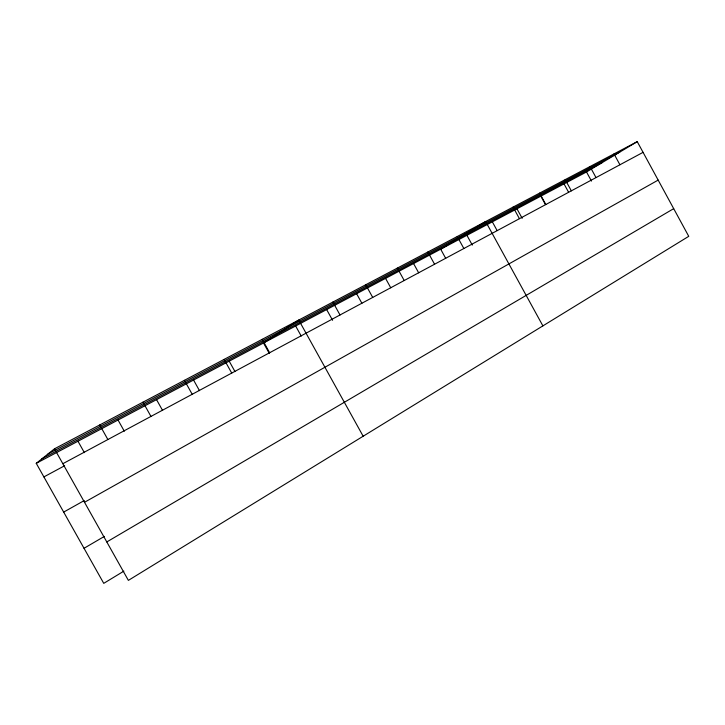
<?xml version="1.0" encoding="UTF-8"?>
<svg xmlns="http://www.w3.org/2000/svg" width="725" height="725" viewBox="0 0 725 725"><rect width="100%" height="100%" fill="white"/><g stroke="black" fill="none" stroke-linecap="round" stroke-linejoin="round"><path stroke-width="1.09" d="M123.875 571.128L103.748 583.353L36.25 463.329L54.475 448.811L637.248 141.647L688.75 236.323L128.379 580.381L54.475 448.811M36.25 463.329L586.516 171.979L637.248 141.647M106.793 541.947L673.697 208.646M84.028 548.29L104.364 536.4M84.508 502.28L658.164 180.099M63.673 512.095L84.236 500.567M43.89 476.905L64.661 465.722M62.839 463.701L643.066 152.35M41.905 458.825L602.52 162.409M48.086 453.904L619.748 152.105M118.039 420.02L124.301 431.212M99.715 424.968L107.871 439.531M77.974 441.235L84.372 452.645M193.557 380.036L199.484 390.666M184.413 380.326L192.198 394.282M156.537 399.638L162.59 410.468M142.988 402.167L150.954 416.422M262.205 339.327L269.646 352.731M269.202 353.238L263.51 342.998L298.763 320.051L363.162 436.233M229.191 361.168L235 371.599M224.116 359.401L231.728 373.076M332.875 302.071L340.007 314.967M326.649 309.566L332.585 320.296M295.637 325.987L301.219 336.056M397.354 268.087L404.206 280.521M385.564 278.373L390.766 287.807M365.717 284.762L372.704 297.422M356.609 293.707L361.902 303.295M466.909 235.299L472.301 245.113M457.257 236.513L463.855 248.512M445.694 258.327L440.673 249.192L485.659 221.542L542.889 325.878M427.85 252.019L434.565 264.226M413.567 263.547L418.678 272.827M539.581 193.122L545.825 204.532M540.85 196.149L545.463 204.586M516.961 208.8L522.172 218.316M513.082 207.087L519.435 218.687M492.329 221.841L497.096 230.532M614.002 153.899L619.92 164.765M589.996 166.542L596.022 177.589M586.516 171.979L591.473 181.078M565.21 179.61L571.336 190.838M564.023 183.887L568.563 192.198"/></g></svg>
